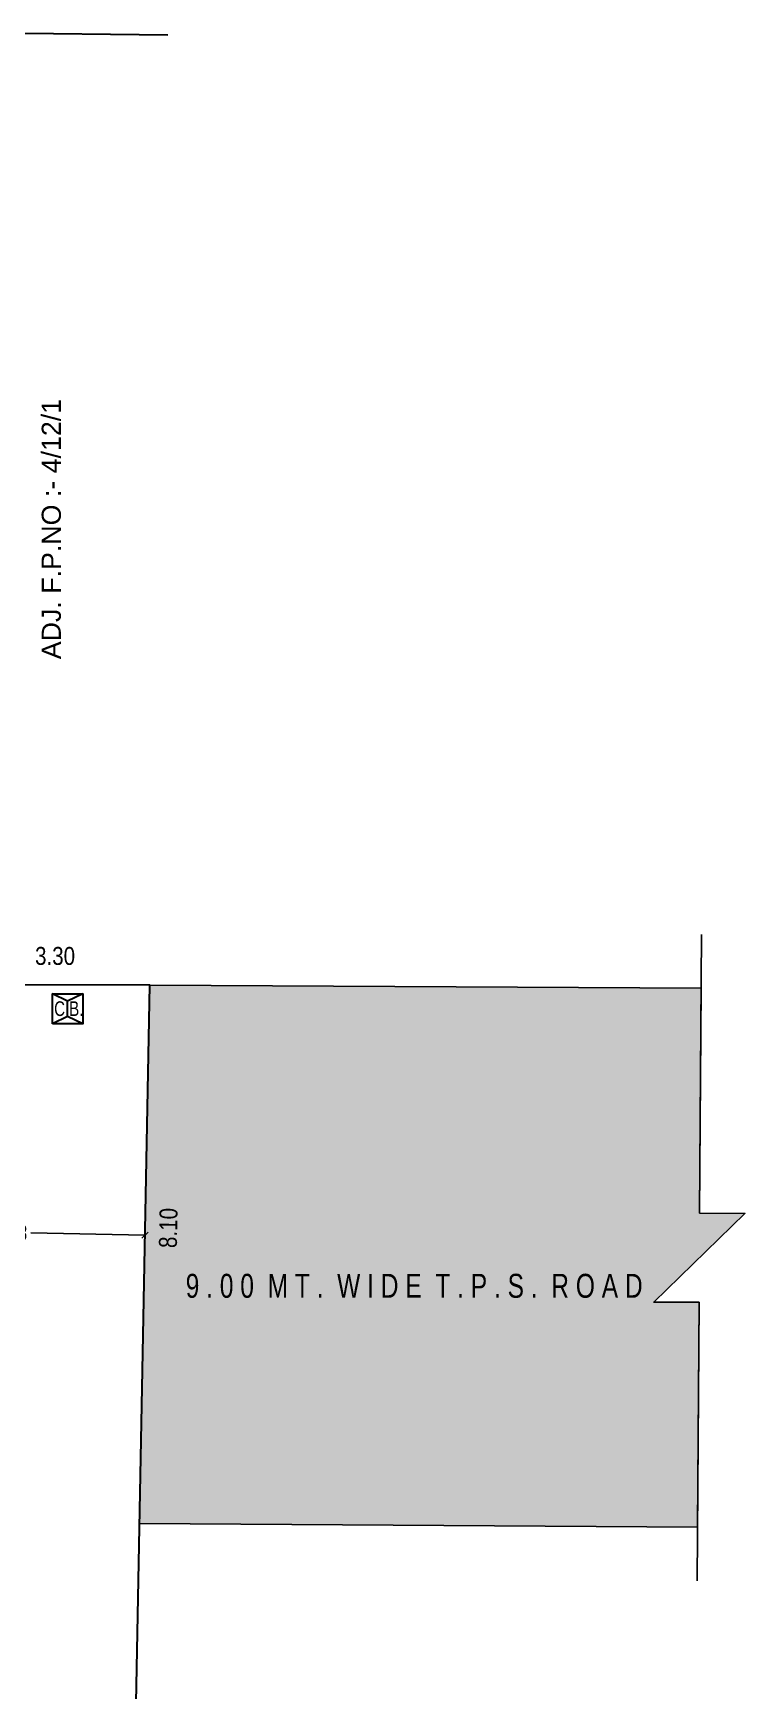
# Model space of a CAD drawing. Header units: millimetres. Extents: x 49 to 419, y 19 to 121.
# Drawn here: x 216.65 to 228.54, y 63.7 to 91.39 of the extents above; entities that cross this region are included whole.
import ezdxf
from ezdxf.enums import TextEntityAlignment as Align

# ---------------------------------------------------------------- set-up
doc = ezdxf.new("R2010")
doc.units = ezdxf.units.MM
doc.header["$MEASUREMENT"] = 0
doc.header["$PDMODE"] = 32
doc.header["$PDSIZE"] = 0.3
for name, color, linetype in [('A_C.B', 1, 'Continuous'), ('A_MARGIN', 7, 'Continuous'), ('A_ROAD', 73, 'Continuous'), ('F.P.NO.', 1, 'Continuous'), ('K DIM IN TO IN', 7, 'Continuous')]:
    doc.layers.add(name, color=color, linetype=linetype)
doc.layers.add('F.P.LINE', color=1, linetype='Continuous', lineweight=30)
doc.styles.add('AAAAA', font='arial.ttf', dxfattribs={"width": 0.7})
doc.styles.add('ARIAL', font='arial.ttf')
doc.styles.add('Dinesh', font='swisscl.ttf')
doc.styles.add('ROMAND', font='swissc.ttf')
doc.dimstyles.new('Dim', dxfattribs={"dimtxt": 0.21, "dimasz": 0.1, "dimexe": 0.0625, "dimexo": 0.0625, "dimgap": 9e-05, "dimtad": 0, "dimtoh": 1, "dimzin": 0, "dimdsep": 46, "dimtxsty": 'Dinesh', "dimcen": 0, "dimclrd": 256, "dimclre": 256, "dimclrt": 256, "dimadec": 0, "dimazin": 0, "dimtfac": 1, "dimtofl": 0, "dimtmove": 0, "dimatfit": 3, "dimfxl": 0, "dimtolj": 1, "dimtzin": 0, "dimlwd": -1, "dimarcsym": 1})
doc.dimstyles.new('PARKING', dxfattribs={"dimtxt": 0.5, "dimasz": 0.12, "dimexe": 0.1, "dimexo": 0, "dimgap": 0.1, "dimtad": 0, "dimzin": 0, "dimdsep": 46, "dimtxsty": 'AAAAA', "dimblk1": 'OBLIQUE', "dimblk2": 'OBLIQUE', "dimsah": 1, "dimcen": 0, "dimdle": 0.1, "dimse1": 1, "dimse2": 1, "dimsd1": 1, "dimsd2": 1, "dimclrd": 7, "dimclre": 7, "dimclrt": 7, "dimadec": 0, "dimazin": 0, "dimtfac": 1, "dimtix": 1, "dimtofl": 0, "dimtmove": 2, "dimatfit": 3, "dimldrblk": 'OBLIQUE', "dimfxl": 0.1, "dimtolj": 1, "dimtzin": 0, "dimarcsym": 0})

# ---------------------------------------------------------------- blocks, each defined once
blk = doc.blocks.new('_OBLIQUE')
at = {"color": 0, "linetype": 'ByBlock'}
blk.add_line((-0.5, -0.5), (0.5, 0.5), dxfattribs=at)
blk = doc.blocks.new('*D164')
at = {"layer": 'A_MARGIN', "transparency": 16777216}
for p, q in [((214.083, 71.396), (215.991, 71.36)), ((218.517, 71.312), (216.61, 71.348))]:
    blk.add_line(p, q, dxfattribs=at)
at = {"layer": 'Defpoints', "color": 0, "transparency": 16777216}
for p in [(214.083, 71.396), (218.517, 71.312), (218.517, 71.312)]:
    blk.add_point(p, dxfattribs=at)
at = {"layer": 'A_MARGIN', "transparency": 16777216, "xscale": 0.1, "yscale": 0.1, "zscale": 0.1}
for p, rotation in [((214.083, 71.396), 178.9122083500554), ((218.517, 71.312), 358.9122083500554)]:
    blk.add_blockref('_OBLIQUE', p, dxfattribs=dict(at, rotation=rotation))
at = {"layer": 'A_MARGIN', "transparency": 16777216, "insert": (216.3, 71.354), "char_height": 0.25, "attachment_point": 5, "rotation": 358.9122, "style": 'Dinesh'}
blk.add_mtext('\\A1;4.43', dxfattribs=at)
blk = doc.blocks.new('A$C57886D8B')
at = {"layer": 'A_C.B', "lineweight": 30}
blk.add_line((0.36, 0.18), (0.36, 0.54), dxfattribs=at)
blk.add_lwpolyline([(0, 0), (0, 0.72), (0.72, 0.72), (0.72, 0)], close=True, dxfattribs=at)
at = {"layer": 'A_C.B', "lineweight": 30, "flags": 128}
for points in [[(0.72, 0.72), (0.36, 0.54), (0, 0.72)], [(0.72, 0), (0.36, 0.18), (0, 0)]]:
    blk.add_lwpolyline(points, dxfattribs=at)
at = {"layer": 'A_C.B', "color": 7, "style": 'Dinesh'}
blk.add_text('C.B.', height=0.35, dxfattribs=at).set_placement((0.387, 0.365), align=Align.MIDDLE)
blk = doc.blocks.new('*D282')
at = {"layer": 'Defpoints', "color": 0, "transparency": 16777216}
for p in [(218.443, 67.389), (218.831, 67.383), (218.052, 39.936)]:
    blk.add_point(p, dxfattribs=at)
at = {"layer": 'K DIM IN TO IN', "color": 7, "lineweight": -3, "transparency": 16777216, "insert": (218.636, 53.657), "char_height": 0.3, "attachment_point": 5, "rotation": 89.1846, "style": 'ROMAND'}
blk.add_mtext('\\A1;27.65', dxfattribs=at)
blk = doc.blocks.new('*D283')
at = {"layer": 'Defpoints', "color": 0, "transparency": 16777216}
for p in [(215.433, 75.974), (215.433, 75.491), (218.596, 75.488)]:
    blk.add_point(p, dxfattribs=at)
at = {"layer": 'K DIM IN TO IN', "color": 7, "lineweight": -3, "transparency": 16777216, "insert": (217.015, 75.972), "char_height": 0.3, "attachment_point": 5, "rotation": 359.9441, "style": 'ROMAND'}
blk.add_mtext('\\A1;3.30', dxfattribs=at)
blk = doc.blocks.new('*D285')
at = {"layer": 'Defpoints', "color": 0, "transparency": 16777216}
for p in [(218.596, 75.488), (218.985, 75.48), (218.443, 67.389)]:
    blk.add_point(p, dxfattribs=at)
at = {"layer": 'K DIM IN TO IN', "color": 7, "lineweight": -3, "transparency": 16777216, "insert": (218.908, 71.431), "char_height": 0.3, "attachment_point": 5, "rotation": 88.9122, "style": 'ROMAND'}
blk.add_mtext('\\A1;8.10', dxfattribs=at)

msp = doc.modelspace()

# ---------------------------------------------------------------- hatches: boundary and pattern name
at = {"layer": 'A_ROAD'}
h = msp.add_hatch(color=256, dxfattribs=at)
h.dxf.hatch_style = 1
h.paths.add_polyline_path([(227.749, 66.435), (227.774, 70.189), (227.019, 70.194), (228.54, 71.674), (227.784, 71.679), (227.809, 75.432), (218.596, 75.488), (218.426, 66.495)])

# ---------------------------------------------------------------- linework, layer by layer
at = {"layer": 'A_ROAD', "color": 7}
msp.add_lwpolyline([(227.815, 76.334), (227.784, 71.679), (228.54, 71.674), (227.019, 70.194), (227.774, 70.19), (227.743, 65.535)], dxfattribs=at)
msp.add_lwpolyline([(227.809, 75.434), (227.784, 71.679), (228.54, 71.674), (227.019, 70.194), (227.774, 70.189), (227.749, 66.435), (218.426, 66.495), (218.596, 75.488)], close=True, dxfattribs=at)
at = {"layer": 'F.P.LINE', "color": 7, "lineweight": 30, "ltscale": 5}
msp.add_line((218.899, 91.349), (215.99, 91.385), dxfattribs=at)
at = {"layer": 'F.P.LINE', "color": 7, "ltscale": 5}
msp.add_lwpolyline([(196.941, 67.947), (198.64, 67.912), (198.568, 61.443), (198.267, 48.469), (206.705, 44.822), (218.052, 39.936), (218.01, 43.967), (218.191, 54.149), (218.596, 75.488), (215.433, 75.491), (215.473, 77.123), (215.715, 84.227), (215.865, 87.799), (215.98, 90.934), (196.816, 90.934), (196.888, 80.23)], close=True, dxfattribs=at)

# ---------------------------------------------------------------- block references
at = {"layer": 'A_C.B', "lineweight": 30, "xscale": 0.7, "yscale": 0.7, "zscale": 0.7}
msp.add_blockref('A$C57886D8B', (216.973, 74.838), dxfattribs=at)

# ---------------------------------------------------------------- texts
at = {"layer": 'A_ROAD', "color": 7, "style": 'Dinesh'}
msp.add_text('9 . 0 0  M T .  W I D E  T . P . S .  R O A D', height=0.4, dxfattribs=at).set_placement((223.015, 70.465), align=Align.MIDDLE)
at = {"layer": 'F.P.NO.', "style": 'ARIAL'}
msp.add_text('ADJ. F.P.NO :- 4/12/1', height=0.32, rotation=90, dxfattribs=at).set_placement((217.112, 83.103), align=Align.CENTER)

# ---------------------------------------------------------------- dimensions: what is measured, and where the dimension line sits
at = {"layer": 'A_MARGIN'}
dim = msp.add_aligned_dim(p1=(214.083, 71.396), p2=(218.517, 71.312), distance=0, dimstyle='Dim', override={"dimtxt": 0.25, "dimgap": 0.05, "dimblk1": 'OBLIQUE', "dimblk2": 'OBLIQUE', "dimsah": 1}, dxfattribs=at)
dim.commit()
dim.dimension.update_dxf_attribs({"geometry": '*D164', "text_midpoint": (216.3, 71.354)})
at = {"layer": 'K DIM IN TO IN', "lineweight": -3}
for p1, p2, distance, text, picture, middle in [((218.596, 75.488), (215.433, 75.491), -0.483, '3.30', '*D283', (217.015, 75.972)), ((218.052, 39.936), (218.443, 67.389), -0.389, '27.65', '*D282', (218.636, 53.657))]:
    dim = msp.add_aligned_dim(p1=p1, p2=p2, distance=distance, text=text, dimstyle='PARKING', override={"dimtxt": 0.3, "dimgap": 0.05, "dimtxsty": 'ROMAND', "dimfxl": 0.2, "dimarcsym": 1}, dxfattribs=at)
    dim.commit()
    dim.dimension.update_dxf_attribs({"geometry": picture, "text_midpoint": middle})
dim = msp.add_aligned_dim(p1=(218.443, 67.389), p2=(218.596, 75.488), distance=-0.389, dimstyle='PARKING', override={"dimtxt": 0.3, "dimgap": 0.05, "dimtxsty": 'ROMAND', "dimfxl": 0.2, "dimarcsym": 1}, dxfattribs=at)
dim.commit()
dim.dimension.update_dxf_attribs({"geometry": '*D285', "text_midpoint": (218.908, 71.431)})

doc.saveas('drawing.dxf')
